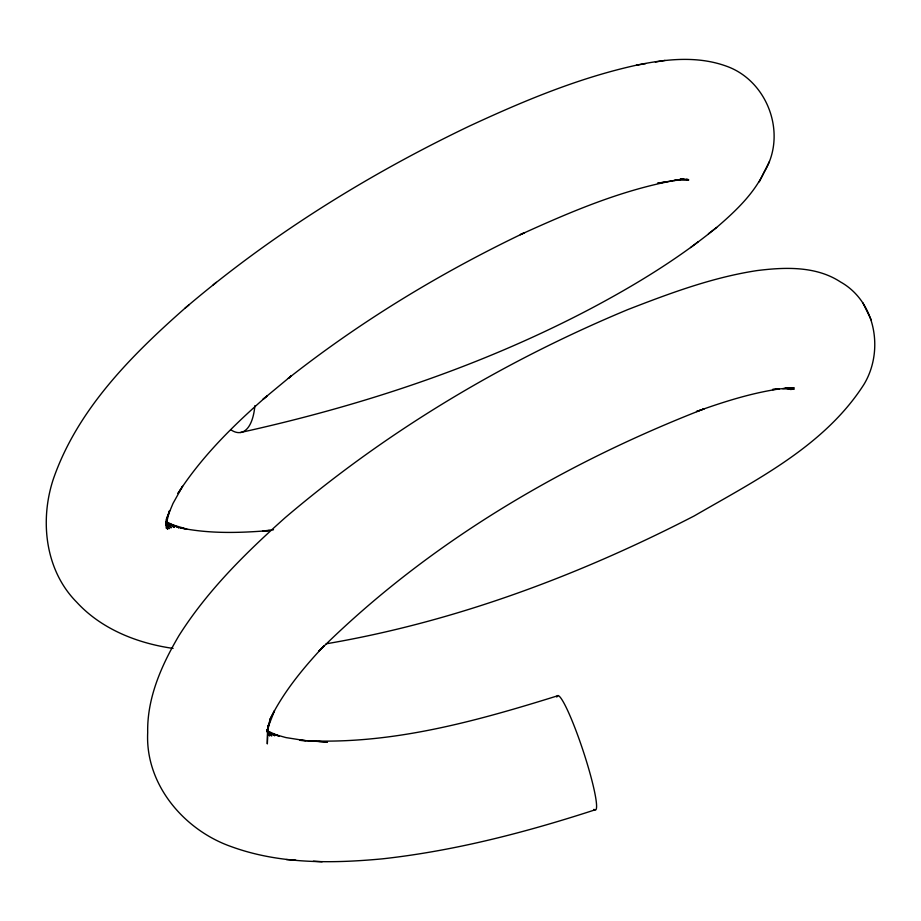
<?xml version="1.0" encoding="UTF-8"?>
<svg xmlns="http://www.w3.org/2000/svg" width="921" height="921" viewBox="0 0 921 921"><rect width="100%" height="100%" fill="white"/><g stroke="black" fill="none" stroke-linecap="round" stroke-linejoin="round"><path stroke-width="1.38" d="M267.666 730.652L267.781 725.403L267.32 743.915L267.666 730.652L269.991 720.187M166.943 520.434L166.459 528.447L166.01 522.909M166.92 517.683L165.838 525.442L169.568 510.648L166.287 519.594L173.021 503.407L182.588 486.288L177.926 493.483C201.883 456.263 233.773 425.03 266.929 396.03L263.072 399.254L291.324 375.837L288.25 378.404C361.147 320.957 441.021 272.581 524.74 232.61L520.319 234.659C572.747 210.828 626.637 187.78 683.9 178.87L657.536 183.291L666.7 181.748M269.911 720.107L268.322 726.519L274.516 710.701L269.726 719.854C283.231 692.235 302.974 668.358 323.847 646.035L318.678 651.389C427.16 543.574 562.098 464.138 704.093 408.866L696.506 411.526C723.492 401.913 750.96 393.106 779.385 388.927L772.535 389.514M764.499 171.536C787.386 133.649 767.458 80.127 725.644 65.909C696.898 55.686 665.699 59.094 636.469 65.184C579.965 77.617 526.19 99.871 473.808 124.047L469.399 126.085C367.652 174.794 270.924 234.867 185.029 308.19C131.047 355.759 77.364 409.638 53.326 479.104C39.626 520.423 45.071 570.318 76.696 602.173C101.414 629.135 137.402 643.318 173.079 648.407M240.531 432.502C361.642 405.77 480.589 366.616 590.545 308.754C634.788 285.303 677.81 259.169 716.665 227.441C735.039 211.611 753.574 194.296 764.131 172.1M759.295 181.863L769.438 161.532M185.029 308.19L188.886 304.966M213.165 284.9L216.251 282.333M690.577 247.588L698.245 241.705M708.445 233.75L716.665 227.441M558.356 695.574C475.075 721.546 388.374 745.837 300.304 740.334M594.805 809.916C525.615 832.4 454.755 850.854 382.307 858.856C331.871 863.553 279.397 864.209 231.194 846.595C183.878 830.005 145.138 784.335 147.694 732.632C146.969 697.83 161.612 665.1 178.927 635.674C207.386 590.637 245.7 552.876 285.245 517.614C387.407 430.671 504.098 361.078 627.857 309.571C669.786 293.304 712.359 277.394 757.004 270.59C784.83 267.102 815.983 265.87 840.459 281.93C875.836 301.662 884.218 350.947 863.921 384.46C824.41 446.144 755.611 480.359 694.135 515.979C578.446 575.602 454.755 621.882 326.161 643.814M636.469 65.184L645.644 63.641M655.384 62.018L665.054 60.395M273.514 529.748L262.566 531.06L269.473 530.542C239.897 532.96 209.815 533.927 180.585 527.917M772.696 389.502L794.086 387.672L782.654 388.65L794.224 389.065L787.846 388.213M674.218 180.504L688.206 179.503L680.538 179.25M300.108 740.323L327.462 742.038L318.735 741.474M286.316 859.558L295.768 860.156M313.393 861.204L322.12 861.768M680.688 179.353L688.793 179.929L686.076 179.296M305.507 740.668L285.959 737.583L272.881 733.933M180.378 527.917L186.813 529.091L170.35 524.176L179.181 527.871L165.665 521.47M785.164 388.109L791.208 389.537L787.19 388.121M272.789 734.083L279.178 736.155L267.781 731.078M268.805 732.126L274.723 735.741L267.078 730.434M166.736 522.219L174.253 527.457L165.734 521.24M267.792 732.045L271.776 735.925L267.297 730.929M166.436 522.76L171.156 527.871L165.964 521.804M267.447 732.575L269.68 735.948L266.756 730.18M166.241 523.738L169.119 528.712L166.39 522.921M871.37 320.151L862.804 302.733M166.333 525.131L167.622 529.241L166.252 521.332M267.102 729.8L268.207 735.027M266.871 729.478L267.332 731.965M254.887 405.654A60.245 24.326 77.7 0 1 230.78 429.739M556.791 697.082A60.245 6.827 71.7 0 1 582.97 750.339A60.245 6.827 71.7 0 1 593.907 809.34"/></g></svg>
